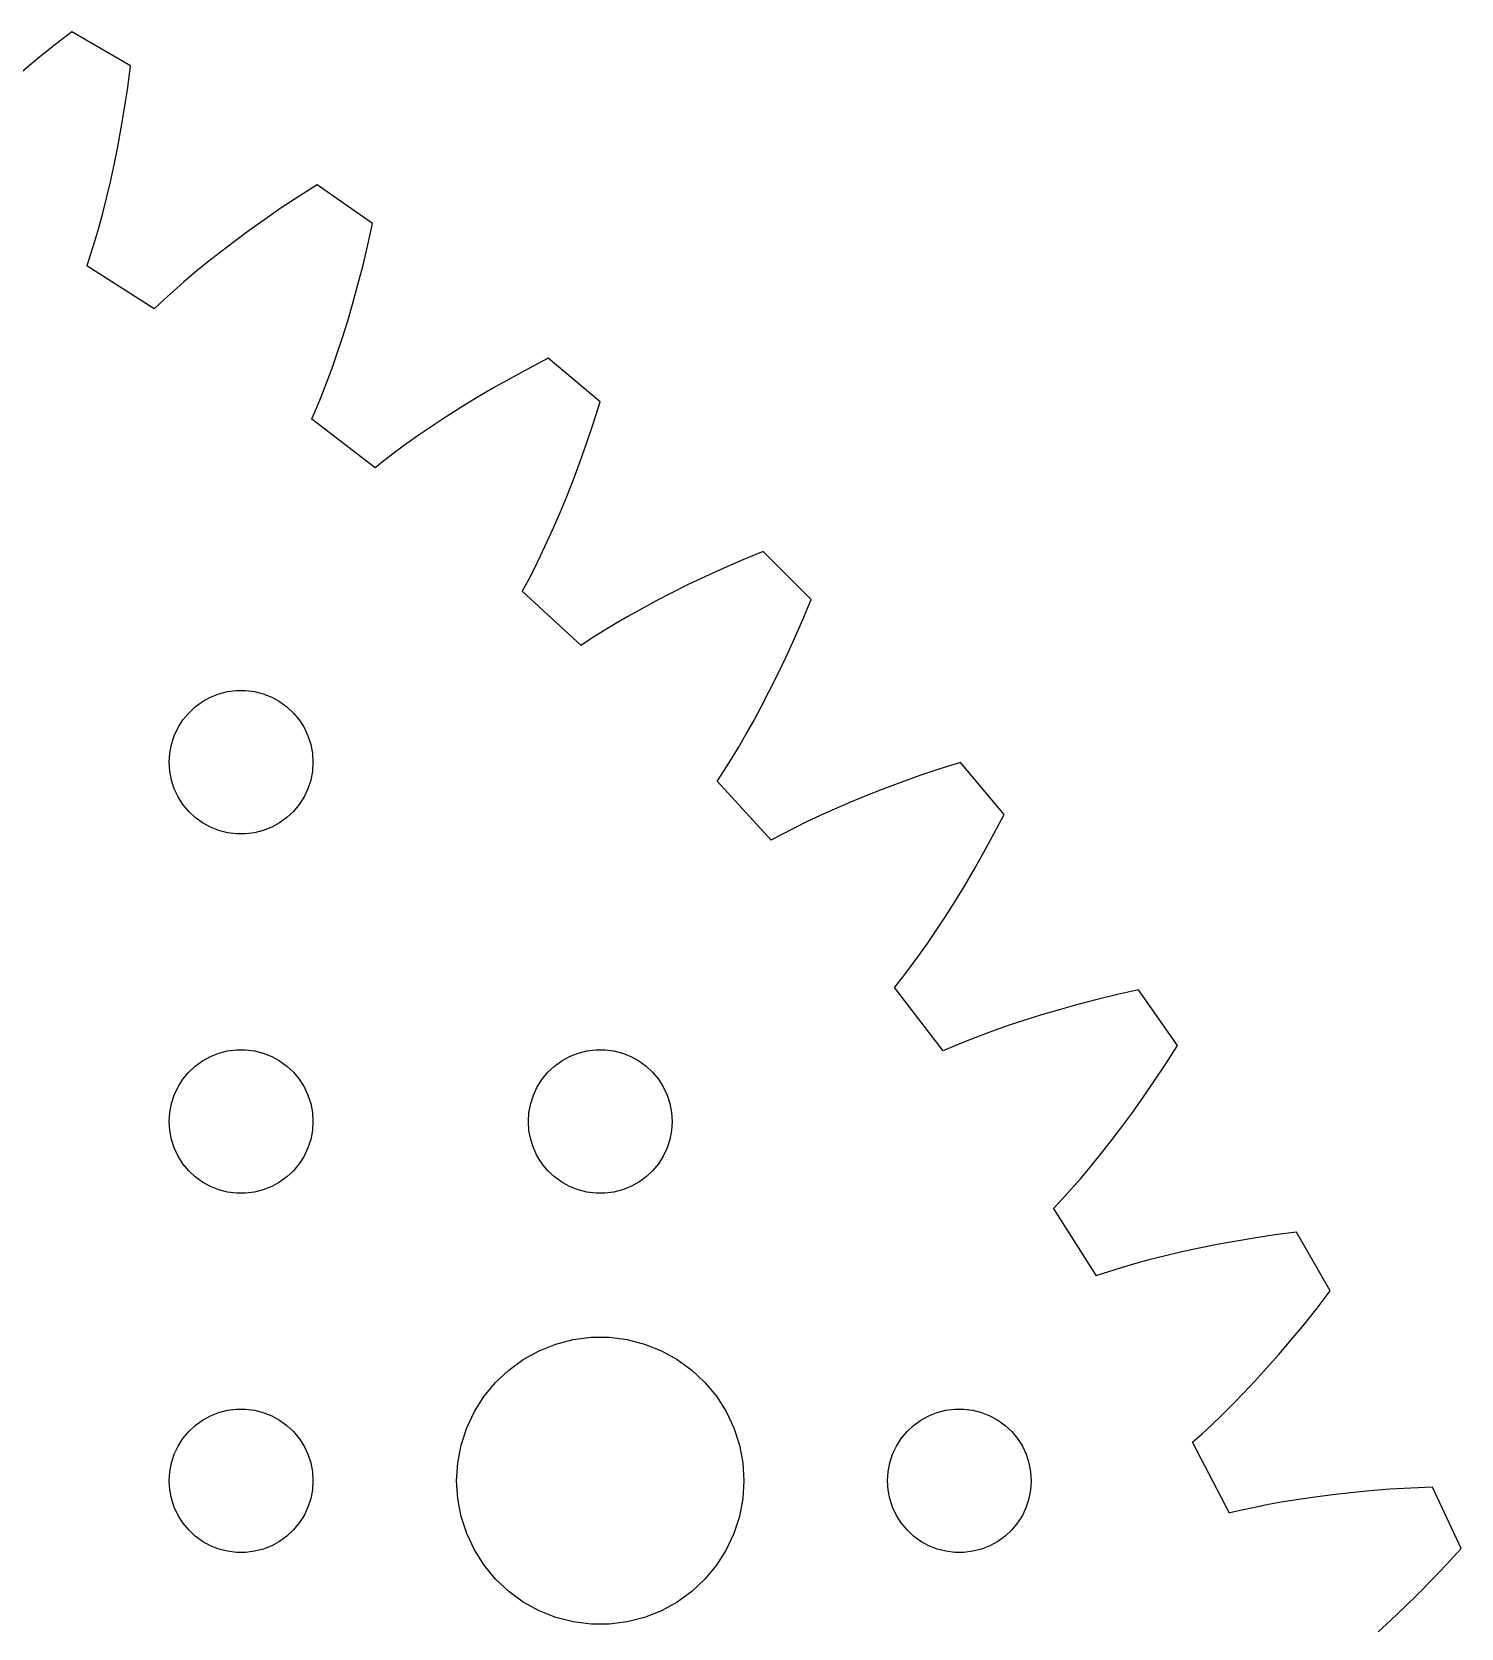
# Model space of a CAD drawing. Header units: metres. Extents: x -69 to 69, y -69 to 69.
# Drawn here: x 33.13 to 62.98, y 26.92 to 60.25 of the extents above; entities that cross this region are included whole.
import ezdxf

# ---------------------------------------------------------------- set-up
doc = ezdxf.new("R2010")
doc.units = ezdxf.units.M

msp = doc.modelspace()

# ---------------------------------------------------------------- linework, layer by layer
for p, q in [((33.9651, 60.2459), (33.6047, 59.9686)), ((35.1919, 59.5376), (33.9651, 60.2459)), ((33.2631, 59.6965), (32.94, 59.4301)), ((33.6047, 59.9686), (33.2631, 59.6965)), ((35.132, 59.0869), (35.1919, 59.5376)), ((35.0671, 58.655), (35.132, 59.0869)), ((34.998, 58.2419), (35.0671, 58.655)), ((34.9252, 57.8477), (34.998, 58.2419)), ((34.8493, 57.4724), (34.9252, 57.8477)), ((34.771, 57.116), (34.8493, 57.4724)), ((34.6908, 56.7783), (34.771, 57.116)), ((39.0866, 57.0564), (38.7035, 56.8116)), ((40.2471, 56.2438), (39.0866, 57.0564)), ((34.6094, 56.4595), (34.6908, 56.7783)), ((38.7035, 56.8116), (38.3394, 56.5703)), ((34.5274, 56.1594), (34.6094, 56.4595)), ((37.9943, 56.3331), (37.6678, 56.1005)), ((38.3394, 56.5703), (37.9943, 56.3331)), ((34.4454, 55.8779), (34.5274, 56.1594)), ((37.6678, 56.1005), (37.3598, 55.8731)), ((40.1481, 55.8001), (40.2471, 56.2438)), ((34.3639, 55.615), (34.4454, 55.8779)), ((37.0698, 55.6515), (36.7977, 55.4361)), ((37.3598, 55.8731), (37.0698, 55.6515)), ((40.0458, 55.3755), (40.1481, 55.8001)), ((34.2792, 55.3633), (34.2837, 55.3705)), ((35.6875, 54.4625), (34.2792, 55.3633)), ((34.2837, 55.3705), (34.3639, 55.615)), ((36.7977, 55.4361), (36.5431, 55.2276)), ((39.9409, 54.97), (40.0458, 55.3755)), ((36.3058, 55.0264), (36.0853, 54.8331)), ((36.5431, 55.2276), (36.3058, 55.0264)), ((35.8814, 54.6482), (35.6938, 54.4722)), ((36.0853, 54.8331), (35.8814, 54.6482)), ((39.834, 54.5837), (39.9409, 54.97)), ((35.6938, 54.4722), (35.6875, 54.4625)), ((39.7257, 54.2164), (39.834, 54.5837)), ((39.6167, 53.8681), (39.7257, 54.2164)), ((39.5074, 53.5388), (39.6167, 53.8681)), ((39.3985, 53.2282), (39.5074, 53.5388)), ((43.9107, 53.4326), (43.5076, 53.2222)), ((44.9959, 52.522), (43.9107, 53.4326)), ((39.2906, 52.9364), (39.3985, 53.2282)), ((43.124, 53.0135), (42.7595, 52.8073)), ((43.5076, 53.2222), (43.124, 53.0135)), ((39.0803, 52.4083), (39.1844, 52.6631)), ((39.1844, 52.6631), (39.2906, 52.9364)), ((42.7595, 52.8073), (42.414, 52.604)), ((38.9791, 52.1718), (39.0803, 52.4083)), ((42.0872, 52.4044), (41.7791, 52.2088)), ((42.414, 52.604), (42.0872, 52.4044)), ((44.8586, 52.0886), (44.9959, 52.522)), ((38.974, 52.165), (38.9791, 52.1718)), ((40.2984, 51.1449), (38.974, 52.165)), ((41.4892, 52.0181), (41.2175, 51.8325)), ((41.7791, 52.2088), (41.4892, 52.0181)), ((44.7197, 51.6745), (44.8586, 52.0886)), ((40.9635, 51.6528), (40.727, 51.4794)), ((41.2175, 51.8325), (40.9635, 51.6528)), ((44.5799, 51.2798), (44.7197, 51.6745)), ((40.727, 51.4794), (40.5078, 51.313)), ((40.3055, 51.154), (40.2984, 51.1449)), ((40.5078, 51.313), (40.3055, 51.154)), ((44.4397, 50.9042), (44.5799, 51.2798)), ((44.2999, 50.5478), (44.4397, 50.9042)), ((44.1608, 50.2103), (44.2999, 50.5478)), ((44.0232, 49.8918), (44.1608, 50.2103)), ((43.8877, 49.5919), (44.0232, 49.8918)), ((43.7548, 49.3106), (43.8877, 49.5919)), ((48.4005, 49.4023), (47.9807, 49.2277)), ((49.4023, 48.4005), (48.4005, 49.4023)), ((43.4993, 48.8028), (43.6252, 49.0476)), ((43.6252, 49.0476), (43.7548, 49.3106)), ((47.5803, 49.0533), (47.1992, 48.8796)), ((47.9807, 49.2277), (47.5803, 49.0533)), ((43.3778, 48.576), (43.4993, 48.8028)), ((46.8373, 48.7072), (46.4944, 48.5368)), ((47.1992, 48.8796), (46.8373, 48.7072)), ((43.3722, 48.5697), (43.3778, 48.576)), ((44.6026, 47.438), (43.3722, 48.5697)), ((46.1704, 48.3689), (45.865, 48.2041)), ((46.4944, 48.5368), (46.1704, 48.3689)), ((49.2277, 47.9807), (49.4023, 48.4005)), ((45.5781, 48.0429), (45.3094, 47.886)), ((45.865, 48.2041), (45.5781, 48.0429)), ((45.0588, 47.7339), (44.8259, 47.5872)), ((45.3094, 47.886), (45.0588, 47.7339)), ((49.0533, 47.5803), (49.2277, 47.9807)), ((44.6105, 47.4464), (44.6026, 47.438)), ((44.8259, 47.5872), (44.6105, 47.4464)), ((48.8796, 47.1992), (49.0533, 47.5803)), ((48.7072, 46.8373), (48.8796, 47.1992)), ((48.5368, 46.4944), (48.7072, 46.8373)), ((36.6963, 46.2665), (36.8613, 46.3572)), ((36.8613, 46.3572), (37.0365, 46.4266)), ((37.0365, 46.4266), (37.2189, 46.4734)), ((37.2189, 46.4734), (37.4058, 46.497)), ((37.4058, 46.497), (37.5942, 46.497)), ((37.5942, 46.497), (37.7811, 46.4734)), ((37.7811, 46.4734), (37.9635, 46.4266)), ((37.9635, 46.4266), (38.1387, 46.3572)), ((38.1387, 46.3572), (38.3037, 46.2665)), ((48.3689, 46.1704), (48.5368, 46.4944)), ((36.2865, 45.8817), (36.4065, 46.0268)), ((36.4065, 46.0268), (36.5439, 46.1558)), ((36.5439, 46.1558), (36.6963, 46.2665)), ((38.3037, 46.2665), (38.4561, 46.1558)), ((38.4561, 46.1558), (38.5934, 46.0268)), ((38.5934, 46.0268), (38.7135, 45.8817)), ((48.2041, 45.865), (48.3689, 46.1704)), ((36.1053, 45.5522), (36.1855, 45.7226)), ((36.1855, 45.7226), (36.2865, 45.8817)), ((38.7135, 45.8817), (38.8145, 45.7226)), ((38.8145, 45.7226), (38.8947, 45.5522)), ((48.0429, 45.5781), (48.2041, 45.865)), ((36.0118, 45.188), (36.0471, 45.373)), ((36.0471, 45.373), (36.1053, 45.5522)), ((38.8947, 45.5522), (38.9529, 45.373)), ((38.9529, 45.373), (38.9882, 45.188)), ((47.886, 45.3094), (48.0429, 45.5781)), ((36, 45), (36.0118, 45.188)), ((36.0118, 44.812), (36, 45)), ((38.9882, 45.188), (39, 45)), ((39, 45), (38.9882, 44.812)), ((47.5872, 44.8259), (47.7339, 45.0588)), ((47.7339, 45.0588), (47.886, 45.3094)), ((52.522, 44.9959), (52.0886, 44.8586)), ((53.4326, 43.9107), (52.522, 44.9959)), ((36.0471, 44.627), (36.0118, 44.812)), ((38.9882, 44.812), (38.9529, 44.627)), ((47.4464, 44.6105), (47.5872, 44.8259)), ((51.6745, 44.7197), (51.2798, 44.5799)), ((52.0886, 44.8586), (51.6745, 44.7197)), ((36.1053, 44.4478), (36.0471, 44.627)), ((36.1855, 44.2774), (36.1053, 44.4478)), ((38.8947, 44.4478), (38.8145, 44.2774)), ((38.9529, 44.627), (38.8947, 44.4478)), ((47.4403, 44.6047), (47.4464, 44.6105)), ((48.5674, 43.3701), (47.4403, 44.6047)), ((50.9042, 44.4397), (50.5478, 44.2999)), ((51.2798, 44.5799), (50.9042, 44.4397)), ((36.2865, 44.1183), (36.1855, 44.2774)), ((36.4065, 43.9732), (36.2865, 44.1183)), ((38.7135, 44.1183), (38.5934, 43.9732)), ((38.8145, 44.2774), (38.7135, 44.1183)), ((49.8918, 44.0232), (49.5919, 43.8877)), ((50.2103, 44.1608), (49.8918, 44.0232)), ((50.5478, 44.2999), (50.2103, 44.1608)), ((36.5439, 43.8442), (36.4065, 43.9732)), ((36.6963, 43.7335), (36.5439, 43.8442)), ((36.8613, 43.6428), (36.6963, 43.7335)), ((38.3037, 43.7335), (38.1387, 43.6428)), ((38.4561, 43.8442), (38.3037, 43.7335)), ((38.5934, 43.9732), (38.4561, 43.8442)), ((49.3106, 43.7548), (49.0476, 43.6252)), ((49.5919, 43.8877), (49.3106, 43.7548)), ((53.2222, 43.5076), (53.4326, 43.9107)), ((37.0365, 43.5734), (36.8613, 43.6428)), ((37.2189, 43.5266), (37.0365, 43.5734)), ((37.4058, 43.503), (37.2189, 43.5266)), ((37.5942, 43.503), (37.4058, 43.503)), ((37.7811, 43.5266), (37.5942, 43.503)), ((37.9635, 43.5734), (37.7811, 43.5266)), ((38.1387, 43.6428), (37.9635, 43.5734)), ((48.576, 43.3778), (48.5674, 43.3701)), ((48.8028, 43.4993), (48.576, 43.3778)), ((49.0476, 43.6252), (48.8028, 43.4993)), ((53.0135, 43.124), (53.2222, 43.5076)), ((52.8073, 42.7595), (53.0135, 43.124)), ((52.604, 42.414), (52.8073, 42.7595)), ((52.4044, 42.0872), (52.604, 42.414)), ((52.2088, 41.7791), (52.4044, 42.0872)), ((52.0181, 41.4892), (52.2088, 41.7791)), ((51.8325, 41.2175), (52.0181, 41.4892)), ((51.6528, 40.9635), (51.8325, 41.2175)), ((51.313, 40.5078), (51.4794, 40.727)), ((51.4794, 40.727), (51.6528, 40.9635)), ((51.154, 40.3055), (51.313, 40.5078)), ((51.1473, 40.3003), (51.154, 40.3055)), ((52.1625, 38.9722), (51.1473, 40.3003)), ((55.3755, 40.0458), (54.97, 39.9409)), ((55.8001, 40.1481), (55.3755, 40.0458)), ((56.2438, 40.2471), (55.8001, 40.1481)), ((57.0564, 39.0866), (56.2438, 40.2471)), ((54.2164, 39.7257), (53.8681, 39.6167)), ((54.5837, 39.834), (54.2164, 39.7257)), ((54.97, 39.9409), (54.5837, 39.834)), ((53.2282, 39.3985), (52.9364, 39.2906)), ((53.5388, 39.5074), (53.2282, 39.3985)), ((53.8681, 39.6167), (53.5388, 39.5074)), ((37.2189, 38.9734), (37.4058, 38.997)), ((37.4058, 38.997), (37.5942, 38.997)), ((37.5942, 38.997), (37.7811, 38.9734)), ((44.7189, 38.9734), (44.9058, 38.997)), ((44.9058, 38.997), (45.0942, 38.997)), ((45.0942, 38.997), (45.2811, 38.9734)), ((52.4083, 39.0803), (52.1718, 38.9791)), ((52.6631, 39.1844), (52.4083, 39.0803)), ((52.9364, 39.2906), (52.6631, 39.1844)), ((56.8116, 38.7035), (57.0564, 39.0866)), ((36.4065, 38.5268), (36.5439, 38.6558)), ((36.5439, 38.6558), (36.6963, 38.7665)), ((36.6963, 38.7665), (36.8613, 38.8572)), ((36.8613, 38.8572), (37.0365, 38.9266)), ((37.0365, 38.9266), (37.2189, 38.9734)), ((37.7811, 38.9734), (37.9635, 38.9266)), ((37.9635, 38.9266), (38.1387, 38.8572)), ((38.1387, 38.8572), (38.3037, 38.7665)), ((38.3037, 38.7665), (38.4561, 38.6558)), ((38.4561, 38.6558), (38.5934, 38.5268)), ((43.9065, 38.5268), (44.0439, 38.6558)), ((44.0439, 38.6558), (44.1963, 38.7665)), ((44.1963, 38.7665), (44.3613, 38.8572)), ((44.3613, 38.8572), (44.5365, 38.9266)), ((44.5365, 38.9266), (44.7189, 38.9734)), ((45.2811, 38.9734), (45.4635, 38.9266)), ((45.4635, 38.9266), (45.6387, 38.8572)), ((45.6387, 38.8572), (45.8037, 38.7665)), ((45.8037, 38.7665), (45.9561, 38.6558)), ((45.9561, 38.6558), (46.0934, 38.5268)), ((52.1718, 38.9791), (52.1625, 38.9722)), ((56.5703, 38.3394), (56.8116, 38.7035)), ((36.1855, 38.2226), (36.2865, 38.3817)), ((36.2865, 38.3817), (36.4065, 38.5268)), ((38.5934, 38.5268), (38.7135, 38.3817)), ((38.7135, 38.3817), (38.8145, 38.2226)), ((43.6855, 38.2226), (43.7865, 38.3817)), ((43.7865, 38.3817), (43.9065, 38.5268)), ((46.0934, 38.5268), (46.2135, 38.3817)), ((46.2135, 38.3817), (46.3145, 38.2226)), ((56.3331, 37.9943), (56.5703, 38.3394)), ((36.0471, 37.873), (36.1053, 38.0522)), ((36.1053, 38.0522), (36.1855, 38.2226)), ((38.8145, 38.2226), (38.8947, 38.0522)), ((38.8947, 38.0522), (38.9529, 37.873)), ((43.5471, 37.873), (43.6053, 38.0522)), ((43.6053, 38.0522), (43.6855, 38.2226)), ((46.3145, 38.2226), (46.3947, 38.0522)), ((46.3947, 38.0522), (46.4529, 37.873)), ((56.1005, 37.6678), (56.3331, 37.9943)), ((36, 37.5), (36.0118, 37.688)), ((36.0118, 37.688), (36.0471, 37.873)), ((38.9529, 37.873), (38.9882, 37.688)), ((38.9882, 37.688), (39, 37.5)), ((43.5, 37.5), (43.5118, 37.688)), ((43.5118, 37.688), (43.5471, 37.873)), ((46.4529, 37.873), (46.4882, 37.688)), ((46.4882, 37.688), (46.5, 37.5)), ((55.8731, 37.3598), (56.1005, 37.6678)), ((36.0118, 37.312), (36, 37.5)), ((39, 37.5), (38.9882, 37.312)), ((43.5118, 37.312), (43.5, 37.5)), ((46.5, 37.5), (46.4882, 37.312)), ((55.6515, 37.0698), (55.8731, 37.3598)), ((36.0471, 37.127), (36.0118, 37.312)), ((36.1053, 36.9478), (36.0471, 37.127)), ((38.9529, 37.127), (38.8947, 36.9478)), ((38.9882, 37.312), (38.9529, 37.127)), ((43.5471, 37.127), (43.5118, 37.312)), ((43.6053, 36.9478), (43.5471, 37.127)), ((46.4529, 37.127), (46.3947, 36.9478)), ((46.4882, 37.312), (46.4529, 37.127)), ((55.4361, 36.7977), (55.6515, 37.0698)), ((36.1855, 36.7774), (36.1053, 36.9478)), ((36.2865, 36.6183), (36.1855, 36.7774)), ((38.8145, 36.7774), (38.7135, 36.6183)), ((38.8947, 36.9478), (38.8145, 36.7774)), ((43.6855, 36.7774), (43.6053, 36.9478)), ((43.7865, 36.6183), (43.6855, 36.7774)), ((46.3145, 36.7774), (46.2135, 36.6183)), ((46.3947, 36.9478), (46.3145, 36.7774)), ((55.2276, 36.5431), (55.4361, 36.7977)), ((36.4065, 36.4732), (36.2865, 36.6183)), ((36.5439, 36.3442), (36.4065, 36.4732)), ((36.6963, 36.2335), (36.5439, 36.3442)), ((38.4561, 36.3442), (38.3037, 36.2335)), ((38.5934, 36.4732), (38.4561, 36.3442)), ((38.7135, 36.6183), (38.5934, 36.4732)), ((43.9065, 36.4732), (43.7865, 36.6183)), ((44.0439, 36.3442), (43.9065, 36.4732)), ((44.1963, 36.2335), (44.0439, 36.3442)), ((45.9561, 36.3442), (45.8037, 36.2335)), ((46.0934, 36.4732), (45.9561, 36.3442)), ((46.2135, 36.6183), (46.0934, 36.4732)), ((55.0264, 36.3058), (55.2276, 36.5431)), ((36.8613, 36.1428), (36.6963, 36.2335)), ((37.0365, 36.0734), (36.8613, 36.1428)), ((37.2189, 36.0266), (37.0365, 36.0734)), ((37.4058, 36.003), (37.2189, 36.0266)), ((37.5942, 36.003), (37.4058, 36.003)), ((37.7811, 36.0266), (37.5942, 36.003)), ((37.9635, 36.0734), (37.7811, 36.0266)), ((38.1387, 36.1428), (37.9635, 36.0734)), ((38.3037, 36.2335), (38.1387, 36.1428)), ((44.3613, 36.1428), (44.1963, 36.2335)), ((44.5365, 36.0734), (44.3613, 36.1428)), ((44.7189, 36.0266), (44.5365, 36.0734)), ((44.9058, 36.003), (44.7189, 36.0266)), ((45.0942, 36.003), (44.9058, 36.003)), ((45.2811, 36.0266), (45.0942, 36.003)), ((45.4635, 36.0734), (45.2811, 36.0266)), ((45.6387, 36.1428), (45.4635, 36.0734)), ((45.8037, 36.2335), (45.6387, 36.1428)), ((54.6482, 35.8814), (54.8331, 36.0853)), ((54.8331, 36.0853), (55.0264, 36.3058)), ((54.4651, 35.6891), (54.4722, 35.6938)), ((55.3607, 34.2776), (54.4651, 35.6891)), ((54.4722, 35.6938), (54.6482, 35.8814)), ((58.2419, 34.998), (57.8477, 34.9252)), ((58.655, 35.0671), (58.2419, 34.998)), ((59.0869, 35.132), (58.655, 35.0671)), ((59.5376, 35.1919), (59.0869, 35.132)), ((60.2459, 33.9651), (59.5376, 35.1919)), ((56.7783, 34.6908), (56.4595, 34.6094)), ((57.116, 34.771), (56.7783, 34.6908)), ((57.4724, 34.8493), (57.116, 34.771)), ((57.8477, 34.9252), (57.4724, 34.8493)), ((55.615, 34.3639), (55.3705, 34.2837)), ((55.8779, 34.4454), (55.615, 34.3639)), ((56.1594, 34.5274), (55.8779, 34.4454)), ((56.4595, 34.6094), (56.1594, 34.5274)), ((55.3705, 34.2837), (55.3607, 34.2776)), ((59.9686, 33.6047), (60.2459, 33.9651)), ((59.6965, 33.2631), (59.9686, 33.6047)), ((44.4379, 32.9469), (44.8116, 32.9941)), ((44.8116, 32.9941), (45.1884, 32.9941)), ((45.1884, 32.9941), (45.5621, 32.9469)), ((59.4301, 32.94), (59.6965, 33.2631)), ((43.3925, 32.533), (43.7227, 32.7145)), ((43.7227, 32.7145), (44.0729, 32.8532)), ((44.0729, 32.8532), (44.4379, 32.9469)), ((45.5621, 32.9469), (45.927, 32.8532)), ((45.927, 32.8532), (46.2773, 32.7145)), ((46.2773, 32.7145), (46.6075, 32.533)), ((59.17, 32.635), (59.4301, 32.94)), ((43.0877, 32.3115), (43.3925, 32.533)), ((46.6075, 32.533), (46.9123, 32.3115)), ((58.6705, 32.0784), (58.9166, 32.3479)), ((58.9166, 32.3479), (59.17, 32.635)), ((42.5729, 31.7634), (42.8131, 32.0536)), ((42.8131, 32.0536), (43.0877, 32.3115)), ((46.9123, 32.3115), (47.1869, 32.0536)), ((47.1869, 32.0536), (47.427, 31.7634)), ((58.4323, 31.8261), (58.6705, 32.0784)), ((42.3711, 31.4453), (42.5729, 31.7634)), ((47.427, 31.7634), (47.6289, 31.4453)), ((58.2024, 31.5906), (58.4323, 31.8261)), ((36.6963, 31.2665), (36.8613, 31.3572)), ((36.8613, 31.3572), (37.0365, 31.4266)), ((37.0365, 31.4266), (37.2189, 31.4734)), ((37.2189, 31.4734), (37.4058, 31.497)), ((37.4058, 31.497), (37.5942, 31.497)), ((37.5942, 31.497), (37.7811, 31.4734)), ((37.7811, 31.4734), (37.9635, 31.4266)), ((37.9635, 31.4266), (38.1387, 31.3572)), ((38.1387, 31.3572), (38.3037, 31.2665)), ((42.2107, 31.1044), (42.3711, 31.4453)), ((47.6289, 31.4453), (47.7893, 31.1044)), ((51.6963, 31.2665), (51.8613, 31.3572)), ((51.8613, 31.3572), (52.0365, 31.4266)), ((52.0365, 31.4266), (52.2189, 31.4734)), ((52.2189, 31.4734), (52.4058, 31.497)), ((52.4058, 31.497), (52.5942, 31.497)), ((52.5942, 31.497), (52.7811, 31.4734)), ((52.7811, 31.4734), (52.9635, 31.4266)), ((52.9635, 31.4266), (53.1387, 31.3572)), ((53.1387, 31.3572), (53.3037, 31.2665)), ((57.7695, 31.169), (57.9813, 31.3717)), ((57.9813, 31.3717), (58.2024, 31.5906)), ((36.2865, 30.8817), (36.4065, 31.0268)), ((36.4065, 31.0268), (36.5439, 31.1558)), ((36.5439, 31.1558), (36.6963, 31.2665)), ((38.3037, 31.2665), (38.4561, 31.1558)), ((38.4561, 31.1558), (38.5934, 31.0268)), ((38.5934, 31.0268), (38.7135, 30.8817)), ((42.0942, 30.7461), (42.2107, 31.1044)), ((47.7893, 31.1044), (47.9057, 30.7461)), ((51.2865, 30.8817), (51.4065, 31.0268)), ((51.4065, 31.0268), (51.5439, 31.1558)), ((51.5439, 31.1558), (51.6963, 31.2665)), ((53.3037, 31.2665), (53.4561, 31.1558)), ((53.4561, 31.1558), (53.5934, 31.0268)), ((53.5934, 31.0268), (53.7135, 30.8817)), ((57.5675, 30.982), (57.7695, 31.169)), ((36.1053, 30.5522), (36.1855, 30.7226)), ((36.1855, 30.7226), (36.2865, 30.8817)), ((38.7135, 30.8817), (38.8145, 30.7226)), ((38.8145, 30.7226), (38.8947, 30.5522)), ((42.0237, 30.376), (42.0942, 30.7461)), ((47.9057, 30.7461), (47.9763, 30.376)), ((51.1053, 30.5522), (51.1855, 30.7226)), ((51.1855, 30.7226), (51.2865, 30.8817)), ((53.7135, 30.8817), (53.8145, 30.7226)), ((53.8145, 30.7226), (53.8947, 30.5522)), ((57.3683, 30.8064), (57.3758, 30.8104)), ((58.1375, 29.3222), (57.3683, 30.8064)), ((57.3758, 30.8104), (57.5675, 30.982)), ((36.0118, 30.188), (36.0471, 30.373)), ((36.0471, 30.373), (36.1053, 30.5522)), ((38.8947, 30.5522), (38.9529, 30.373)), ((38.9529, 30.373), (38.9882, 30.188)), ((42, 30), (42.0237, 30.376)), ((47.9763, 30.376), (48, 30)), ((51.0118, 30.188), (51.0471, 30.373)), ((51.0471, 30.373), (51.1053, 30.5522)), ((53.8947, 30.5522), (53.9529, 30.373)), ((53.9529, 30.373), (53.9882, 30.188)), ((36, 30), (36.0118, 30.188)), ((36.0118, 29.812), (36, 30)), ((38.9882, 30.188), (39, 30)), ((39, 30), (38.9882, 29.812)), ((42.0237, 29.624), (42, 30)), ((48, 30), (47.9763, 29.624)), ((51, 30), (51.0118, 30.188)), ((51.0118, 29.812), (51, 30)), ((53.9882, 30.188), (54, 30)), ((54, 30), (53.9882, 29.812)), ((36.0471, 29.627), (36.0118, 29.812)), ((38.9882, 29.812), (38.9529, 29.627)), ((51.0471, 29.627), (51.0118, 29.812)), ((53.9882, 29.812), (53.9529, 29.627)), ((59.9291, 29.6607), (59.5858, 29.6102)), ((60.291, 29.7076), (59.9291, 29.6607)), ((60.6715, 29.7505), (60.291, 29.7076)), ((61.0706, 29.7887), (60.6715, 29.7505)), ((61.4881, 29.8216), (61.0706, 29.7887)), ((61.924, 29.8485), (61.4881, 29.8216)), ((62.3782, 29.869), (61.924, 29.8485)), ((62.9769, 28.5851), (62.3782, 29.869)), ((36.1053, 29.4478), (36.0471, 29.627)), ((36.1855, 29.2774), (36.1053, 29.4478)), ((38.8947, 29.4478), (38.8145, 29.2774)), ((38.9529, 29.627), (38.8947, 29.4478)), ((42.0942, 29.2539), (42.0237, 29.624)), ((47.9763, 29.624), (47.9057, 29.2539)), ((51.1053, 29.4478), (51.0471, 29.627)), ((51.1855, 29.2774), (51.1053, 29.4478)), ((53.8947, 29.4478), (53.8145, 29.2774)), ((53.9529, 29.627), (53.8947, 29.4478)), ((58.1478, 29.3274), (58.1375, 29.3222)), ((58.3983, 29.386), (58.1478, 29.3274)), ((58.6674, 29.4442), (58.3983, 29.386)), ((58.9549, 29.5014), (58.6674, 29.4442)), ((59.2611, 29.5569), (58.9549, 29.5014)), ((59.5858, 29.6102), (59.2611, 29.5569)), ((36.2865, 29.1183), (36.1855, 29.2774)), ((36.4065, 28.9732), (36.2865, 29.1183)), ((38.7135, 29.1183), (38.5934, 28.9732)), ((38.8145, 29.2774), (38.7135, 29.1183)), ((42.2107, 28.8956), (42.0942, 29.2539)), ((47.9057, 29.2539), (47.7893, 28.8956)), ((51.2865, 29.1183), (51.1855, 29.2774)), ((51.4065, 28.9732), (51.2865, 29.1183)), ((53.7135, 29.1183), (53.5934, 28.9732)), ((53.8145, 29.2774), (53.7135, 29.1183)), ((36.5439, 28.8442), (36.4065, 28.9732)), ((36.6963, 28.7335), (36.5439, 28.8442)), ((36.8613, 28.6427), (36.6963, 28.7335)), ((38.3037, 28.7335), (38.1387, 28.6427)), ((38.4561, 28.8442), (38.3037, 28.7335)), ((38.5934, 28.9732), (38.4561, 28.8442)), ((42.3711, 28.5547), (42.2107, 28.8956)), ((47.7893, 28.8956), (47.6289, 28.5547)), ((51.5439, 28.8442), (51.4065, 28.9732)), ((51.6963, 28.7335), (51.5439, 28.8442)), ((51.8613, 28.6427), (51.6963, 28.7335)), ((53.3037, 28.7335), (53.1387, 28.6427)), ((53.4561, 28.8442), (53.3037, 28.7335)), ((53.5934, 28.9732), (53.4561, 28.8442)), ((37.0365, 28.5734), (36.8613, 28.6427)), ((37.2189, 28.5266), (37.0365, 28.5734)), ((37.4058, 28.503), (37.2189, 28.5266)), ((37.5942, 28.503), (37.4058, 28.503)), ((37.7811, 28.5266), (37.5942, 28.503)), ((37.9635, 28.5734), (37.7811, 28.5266)), ((38.1387, 28.6427), (37.9635, 28.5734)), ((42.5729, 28.2366), (42.3711, 28.5547)), ((47.6289, 28.5547), (47.427, 28.2366)), ((52.0365, 28.5734), (51.8613, 28.6427)), ((52.2189, 28.5266), (52.0365, 28.5734)), ((52.4058, 28.503), (52.2189, 28.5266)), ((52.5942, 28.503), (52.4058, 28.503)), ((52.7811, 28.5266), (52.5942, 28.503)), ((52.9635, 28.5734), (52.7811, 28.5266)), ((53.1387, 28.6427), (52.9635, 28.5734)), ((62.6693, 28.2502), (62.9769, 28.5851)), ((42.8131, 27.9464), (42.5729, 28.2366)), ((47.427, 28.2366), (47.1869, 27.9464)), ((62.3684, 27.9337), (62.6693, 28.2502)), ((43.0877, 27.6884), (42.8131, 27.9464)), ((43.3925, 27.467), (43.0877, 27.6884)), ((46.9123, 27.6884), (46.6075, 27.467)), ((47.1869, 27.9464), (46.9123, 27.6884)), ((62.0749, 27.635), (62.3684, 27.9337)), ((43.7227, 27.2855), (43.3925, 27.467)), ((46.6075, 27.467), (46.2773, 27.2855)), ((61.5117, 27.0899), (61.7891, 27.3538)), ((61.7891, 27.3538), (62.0749, 27.635)), ((44.0729, 27.1468), (43.7227, 27.2855)), ((44.4379, 27.0531), (44.0729, 27.1468)), ((44.8116, 27.0059), (44.4379, 27.0531)), ((45.1884, 27.0059), (44.8116, 27.0059)), ((45.5621, 27.0531), (45.1884, 27.0059)), ((45.927, 27.1468), (45.5621, 27.0531)), ((46.2773, 27.2855), (45.927, 27.1468)), ((61.2431, 26.8428), (61.5117, 27.0899))]:
    msp.add_line(p, q)

doc.saveas('drawing.dxf')
